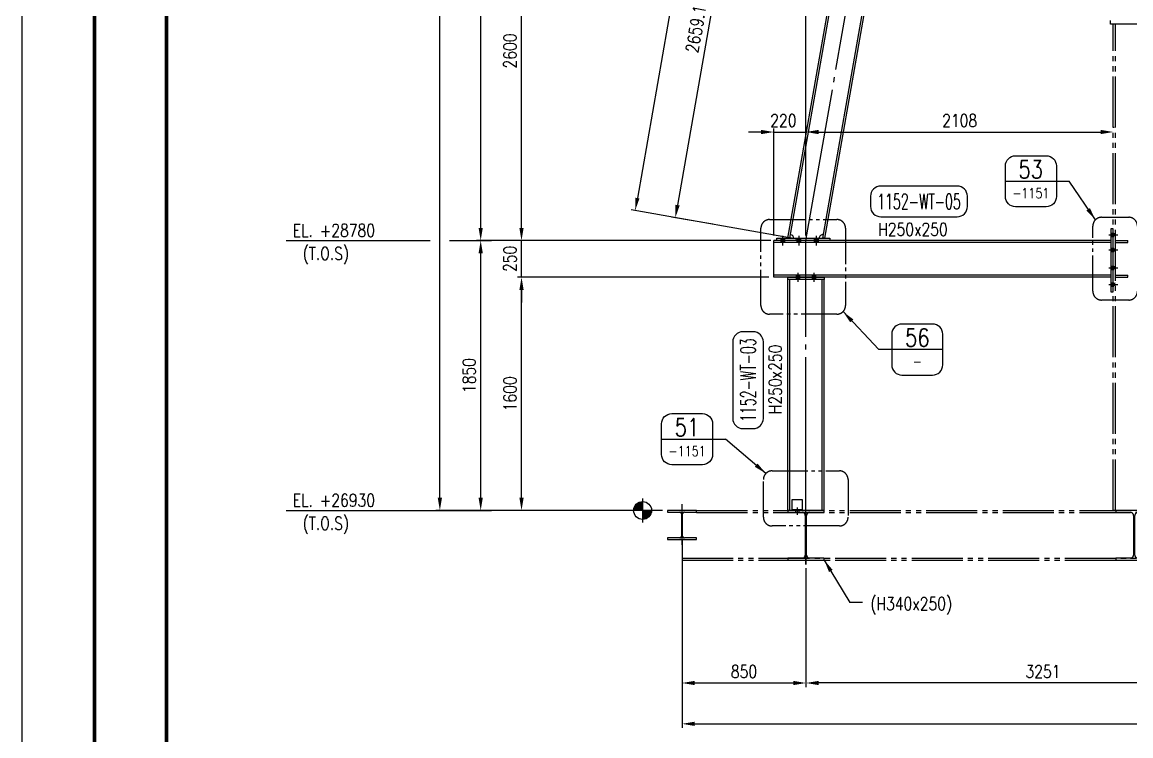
# Model space of a CAD drawing. Header units: millimetres. Extents: x 0 to 134087, y -49114 to 20834.
# Drawn here: x 62431 to 70035, y 8116 to 13008 of the extents above; entities that cross this region are included whole.
import ezdxf
from ezdxf.enums import TextEntityAlignment as Align

# ---------------------------------------------------------------- set-up
doc = ezdxf.new("R2010")
doc.units = ezdxf.units.MM
doc.header["$LTSCALE"] = 35
for name, pattern in [('JNK-CENTER', [34, 30, -1.5, 1, -1.5]), ('JNK-HIDDEN', [3, 2, -1]), ('JNK-PHANTOM', [15, 10, -1, 1, -1, 1, -1]), ('PH2', [15, 10, -1, 1, -1, 1, -1])]:
    doc.linetypes.add(name, pattern=pattern)
for name, color, linetype in [('CEN-R', 1, 'JNK-CENTER'), ('CON-G', 3, 'Continuous'), ('CON-W', 7, 'Continuous'), ('CON-Y', 2, 'Continuous'), ('det', 2, 'PH2'), ('Dim-W', 7, 'Continuous'), ('HID-Y', 2, 'JNK-HIDDEN'), ('PHA-M', 6, 'JNK-PHANTOM'), ('STL-OBJT', 7, 'Continuous')]:
    doc.layers.add(name, color=color, linetype=linetype)
doc.styles.add('SIMPLEX', font='simplex.shx', dxfattribs={"width": 0.8})
doc.dimstyles.new('DIM35', dxfattribs={"dimscale": 35, "dimtxt": 2.5, "dimasz": 2.5, "dimexe": 0.8, "dimexo": 1, "dimgap": 1, "dimtad": 1, "dimdec": 1, "dimdsep": 46, "dimtxsty": 'SIMPLEX', "dimcen": 0, "dimclrd": 7, "dimclre": 7, "dimclrt": 2, "dimadec": 1, "dimazin": 2, "dimtfac": 1, "dimtdec": 1, "dimtix": 1, "dimtmove": 2, "dimatfit": 2, "dimfxl": 1, "dimtfill": 1, "dimarcsym": 1})

# ---------------------------------------------------------------- blocks, each defined once
blk = doc.blocks.new('TITLE')
at = {"color": 7}
blk.add_line((0, 0), (0, 594.85), dxfattribs=at)
at = {"color": 7, "const_width": 0.707}
for points in [[(28.29, 17.68), (28.29, 577.52)], [(14.15, 577.17), (14.15, 17.68)]]:
    blk.add_lwpolyline(points, dxfattribs=at)
blk = doc.blocks.new('*D681')
at = {"layer": 'DEFPOINTS', "color": 0, "transparency": 16777216}
for p in [(65575.8, 11510.5), (67601.6, 11510.5), (66856.6, 9660.5)]:
    blk.add_point(p, dxfattribs=at)
at = {"layer": 'Dim-W', "color": 7, "linetype": 'ByBlock', "lineweight": -2, "transparency": 16777216}
for p, q in [((67566.6, 11510.5), (65547.8, 11510.5)), ((65575.8, 9748), (65575.8, 11423)), ((66821.6, 9660.5), (65547.8, 9660.5))]:
    blk.add_line(p, q, dxfattribs=at)
at = {"layer": 'Dim-W', "color": 7, "transparency": 16777216}
for points in [[(65561.2, 11423), (65590.4, 11423), (65575.8, 11510.5)], [(65561.2, 9748), (65590.4, 9748), (65575.8, 9660.5)]]:
    blk.add_solid(points, dxfattribs=at)
at = {"layer": 'Dim-W', "color": 2, "transparency": 16777216, "insert": (65497, 10585.5), "char_height": 87.5, "attachment_point": 5, "rotation": 90, "style": 'SIMPLEX', "bg_fill": 3, "box_fill_scale": 1.1, "bg_fill_color": 256, "bg_fill_true_color": 13158600, "bg_fill_transparency": 0}
blk.add_mtext('1850', dxfattribs=at)
blk = doc.blocks.new('*D682')
at = {"layer": 'DEFPOINTS', "color": 0, "transparency": 16777216}
for p in [(65855.8, 14110.5), (68425.8, 14110.5), (67601.6, 11510.5)]:
    blk.add_point(p, dxfattribs=at)
at = {"layer": 'Dim-W', "color": 7, "linetype": 'ByBlock', "lineweight": -2, "transparency": 16777216}
for p, q in [((68390.8, 14110.5), (65827.8, 14110.5)), ((65855.8, 11598), (65855.8, 14023)), ((67566.6, 11510.5), (65827.8, 11510.5))]:
    blk.add_line(p, q, dxfattribs=at)
at = {"layer": 'Dim-W', "color": 7, "transparency": 16777216}
for points in [[(65841.2, 14023), (65870.4, 14023), (65855.8, 14110.5)], [(65841.2, 11598), (65870.4, 11598), (65855.8, 11510.5)]]:
    blk.add_solid(points, dxfattribs=at)
at = {"layer": 'Dim-W', "color": 2, "transparency": 16777216, "insert": (65777, 12810.5), "char_height": 87.5, "attachment_point": 5, "rotation": 90, "style": 'SIMPLEX', "bg_fill": 3, "box_fill_scale": 1.1, "bg_fill_color": 256, "bg_fill_true_color": 13158600, "bg_fill_transparency": 0}
blk.add_mtext('2600', dxfattribs=at)
blk = doc.blocks.new('*D683')
at = {"layer": 'DEFPOINTS', "color": 0, "transparency": 16777216}
for p in [(66956.6, 9432.7), (75158.6, 9408.5), (75158.6, 8197.8)]:
    blk.add_point(p, dxfattribs=at)
at = {"layer": 'Dim-W', "color": 7, "linetype": 'ByBlock', "lineweight": -2, "transparency": 16777216}
for p, q in [((66956.6, 9397.7), (66956.6, 8169.8)), ((75158.6, 9373.5), (75158.6, 8169.8)), ((67044.1, 8197.8), (75071.1, 8197.8))]:
    blk.add_line(p, q, dxfattribs=at)
at = {"layer": 'Dim-W', "color": 7, "transparency": 16777216}
for points in [[(67044.1, 8212.3), (67044.1, 8183.2), (66956.6, 8197.8)], [(75071.1, 8212.3), (75071.1, 8183.2), (75158.6, 8197.8)]]:
    blk.add_solid(points, dxfattribs=at)
at = {"layer": 'Dim-W', "color": 2, "transparency": 16777216, "insert": (71057.6, 8276.5), "char_height": 87.5, "attachment_point": 5, "style": 'SIMPLEX', "bg_fill": 3, "box_fill_scale": 1.1, "bg_fill_color": 256, "bg_fill_true_color": 13158600, "bg_fill_transparency": 0}
blk.add_mtext('8202', dxfattribs=at)
blk = doc.blocks.new('*D684')
at = {"layer": 'DEFPOINTS', "color": 0, "transparency": 16777216}
for p in [(67806.6, 9300.7), (71057.6, 9203.6), (67806.6, 8477.8)]:
    blk.add_point(p, dxfattribs=at)
at = {"layer": 'Dim-W', "color": 7, "linetype": 'ByBlock', "lineweight": -2, "transparency": 16777216}
for p, q in [((67806.6, 9265.7), (67806.6, 8449.8)), ((71057.6, 9168.6), (71057.6, 8449.8)), ((70970.1, 8477.8), (67894.1, 8477.8))]:
    blk.add_line(p, q, dxfattribs=at)
at = {"layer": 'Dim-W', "color": 7, "transparency": 16777216}
for points in [[(67894.1, 8492.3), (67894.1, 8463.2), (67806.6, 8477.8)], [(70970.1, 8492.3), (70970.1, 8463.2), (71057.6, 8477.8)]]:
    blk.add_solid(points, dxfattribs=at)
at = {"layer": 'Dim-W', "color": 2, "transparency": 16777216, "insert": (69432.1, 8556.5), "char_height": 87.5, "attachment_point": 5, "style": 'SIMPLEX', "bg_fill": 3, "box_fill_scale": 1.1, "bg_fill_color": 256, "bg_fill_true_color": 13158600, "bg_fill_transparency": 0}
blk.add_mtext('3251', dxfattribs=at)
blk = doc.blocks.new('A$C0ED36BC4')
at = {"layer": 'CEN-R'}
for p, q in [((-4101, -235), (-4101, 43.6)), ((-3251, -369.6), (-3251, 39.1)), ((-3251, -100), (-3251, -369.6))]:
    blk.add_line(p, q, dxfattribs=at)
at = {"layer": 'PHA-M'}
blk.add_line((-3376, 0), (-3126, 0), dxfattribs=at)
for points in [[(-4105, -24), (-4105, -176, -0.414214), (-4117, -188), (-4201, -188), (-4201, -200), (-4101, -200), (-4001, -200), (-4001, -188), (-4085, -188, -0.414214), (-4097, -176), (-4097, -24, -0.414214), (-4085, -12), (-4001, -12), (-4001, 0), (-4101, 0), (-4201, 0), (-4201, -12), (-4117, -12, -0.414214)], [(-3126, -340), (-3126, -326), (-3226.5, -326, -0.414214), (-3246.5, -306), (-3246.5, -34, -0.414214), (-3226.5, -14), (-3126, -14), (-3126, 0), (-3376, 0), (-3376, -14), (-3275.5, -14, -0.414214), (-3255.5, -34), (-3255.5, -306, -0.414214), (-3275.5, -326), (-3376, -326), (-3376, -340)], [(-875, -340), (-875, -326), (-975.5, -326, -0.414214), (-995.5, -306), (-995.5, -34, -0.414214), (-975.5, -14), (-875, -14), (-875, 0), (-1125, 0), (-1125, -14), (-1024.5, -14, -0.414214), (-1004.5, -34), (-1004.5, -306, -0.414214), (-1024.5, -326), (-1125, -326), (-1125, -340)]]:
    blk.add_lwpolyline(points, format="xyb", close=True, dxfattribs=at)
blk = doc.blocks.new('det-tag')
at = {"layer": 'CON-Y'}
blk.add_line((5, 0), (-5, 0), dxfattribs=at)
blk.add_lwpolyline([(-3, -5), (3, -5, 0.414214), (5, -3), (5, 3, 0.414214), (3, 5), (-3, 5, 0.414214), (-5, 3), (-5, -3, 0.414214)], format="xyb", close=True, dxfattribs=at)
at = {"layer": 'CON-G', "style": 'SIMPLEX', "width": 0.8}
blk.add_attdef('TAG', text='', height=3.5, dxfattribs=at).set_placement((0.02, 0.58), align=Align.CENTER)
at = {"layer": 'CON-Y', "style": 'SIMPLEX', "width": 0.8}
blk.add_attdef('-8888', text='', height=2, dxfattribs=at).set_placement((0, -3.34), align=Align.CENTER)
blk = doc.blocks.new('*D774')
at = {"color": 7, "linetype": 'ByBlock', "lineweight": -2, "transparency": 16777216}
for p, q in [((67806.6, 18108.8), (67806.6, 19755.5)), ((67894.1, 19727.5), (68821.6, 19727.5)), ((68909.1, 19762.5), (68909.1, 19755.5)), ((67806.6, 16962.9), (67806.6, 17876.8)), ((67806.6, 11545.5), (67806.6, 16590.1))]:
    blk.add_line(p, q, dxfattribs=at)
at = {"color": 7, "transparency": 16777216}
for points in [[(67894.1, 19742.1), (67894.1, 19712.9), (67806.6, 19727.5)], [(68821.6, 19742.1), (68821.6, 19712.9), (68909.1, 19727.5)]]:
    blk.add_solid(points, dxfattribs=at)
at = {"layer": 'DEFPOINTS', "color": 0, "transparency": 16777216}
for p in [(68909.1, 19727.5), (68909.1, 19727.5), (67806.6, 11510.5)]:
    blk.add_point(p, dxfattribs=at)
at = {"color": 2, "transparency": 16777216, "insert": (68357.8, 19806.3), "char_height": 87.5, "attachment_point": 5, "style": 'SIMPLEX', "bg_fill": 3, "box_fill_scale": 1.1, "bg_fill_color": 256, "bg_fill_true_color": 13158600, "bg_fill_transparency": 0}
blk.add_mtext('1102.5', dxfattribs=at)
blk = doc.blocks.new('*D775')
at = {"color": 7, "linetype": 'ByBlock', "lineweight": -2, "transparency": 16777216}
for p, q in [((67626, 17924.5), (65547.8, 17924.5)), ((68744.9, 17924.5), (68120.6, 17924.5)), ((65575.8, 11598), (65575.8, 17837)), ((67531.6, 11510.5), (65547.8, 11510.5))]:
    blk.add_line(p, q, dxfattribs=at)
at = {"color": 7, "transparency": 16777216}
for points in [[(65561.2, 17837), (65590.4, 17837), (65575.8, 17924.5)], [(65561.2, 11598), (65590.4, 11598), (65575.8, 11510.5)]]:
    blk.add_solid(points, dxfattribs=at)
at = {"layer": 'DEFPOINTS', "color": 0, "transparency": 16777216}
for p in [(65575.8, 17924.5), (68779.9, 17924.5), (67566.6, 11510.5)]:
    blk.add_point(p, dxfattribs=at)
at = {"color": 2, "transparency": 16777216, "insert": (65497, 14717.5), "char_height": 87.5, "attachment_point": 5, "rotation": 90, "style": 'SIMPLEX', "bg_fill": 3, "box_fill_scale": 1.1, "bg_fill_color": 256, "bg_fill_true_color": 13158600, "bg_fill_transparency": 0}
blk.add_mtext('6414', dxfattribs=at)
blk = doc.blocks.new('*D776')
at = {"color": 7, "linetype": 'ByBlock', "lineweight": -2, "transparency": 16777216}
for p, q in [((67626, 17924.5), (65267.8, 17924.5)), ((68709.9, 17924.5), (68120.6, 17924.5)), ((65295.8, 9748), (65295.8, 17837)), ((66771.6, 9660.5), (65267.8, 9660.5))]:
    blk.add_line(p, q, dxfattribs=at)
at = {"color": 7, "transparency": 16777216}
for points in [[(65281.2, 17837), (65310.4, 17837), (65295.8, 17924.5)], [(65281.2, 9748), (65310.4, 9748), (65295.8, 9660.5)]]:
    blk.add_solid(points, dxfattribs=at)
at = {"layer": 'DEFPOINTS', "color": 0, "transparency": 16777216}
for p in [(65295.8, 17924.5), (68744.9, 17924.5), (66806.6, 9660.5)]:
    blk.add_point(p, dxfattribs=at)
at = {"color": 2, "transparency": 16777216, "insert": (65217, 13792.5), "char_height": 87.5, "attachment_point": 5, "rotation": 90, "style": 'SIMPLEX', "bg_fill": 3, "box_fill_scale": 1.1, "bg_fill_color": 256, "bg_fill_true_color": 13158600, "bg_fill_transparency": 0}
blk.add_mtext('8264', dxfattribs=at)
blk = doc.blocks.new('*D692')
at = {"color": 7, "linetype": 'ByBlock', "lineweight": -2, "transparency": 16777216}
for p, q in [((67806.6, 11580.5), (67806.6, 12283)), ((67894.1, 12255), (69827.1, 12255)), ((69914.6, 12290), (69914.6, 12283))]:
    blk.add_line(p, q, dxfattribs=at)
at = {"color": 7, "transparency": 16777216}
for points in [[(67894.1, 12269.6), (67894.1, 12240.4), (67806.6, 12255)], [(69827.1, 12269.6), (69827.1, 12240.4), (69914.6, 12255)]]:
    blk.add_solid(points, dxfattribs=at)
at = {"layer": 'DEFPOINTS', "color": 0, "transparency": 16777216}
for p in [(69914.6, 12255), (69914.6, 12255), (67806.6, 11545.5)]:
    blk.add_point(p, dxfattribs=at)
at = {"color": 2, "transparency": 16777216, "insert": (68860.6, 12333.8), "char_height": 87.5, "attachment_point": 5, "style": 'SIMPLEX', "bg_fill": 3, "box_fill_scale": 1.1, "bg_fill_color": 256, "bg_fill_true_color": 13158600, "bg_fill_transparency": 0}
blk.add_mtext('2108', dxfattribs=at)
blk = doc.blocks.new('*D693')
at = {"color": 7, "linetype": 'ByBlock', "lineweight": -2, "transparency": 16777216}
for p, q in [((67499.1, 12255), (67411.6, 12255)), ((67586.6, 11545.5), (67586.6, 12283)), ((67806.6, 12290), (67806.6, 12283)), ((67894.1, 12255), (67981.6, 12255))]:
    blk.add_line(p, q, dxfattribs=at)
at = {"color": 7, "transparency": 16777216}
blk.add_solid([(67894.1, 12269.6), (67894.1, 12240.4), (67806.6, 12255)], dxfattribs=at)
at = {"layer": 'DEFPOINTS', "color": 0, "transparency": 16777216}
for p in [(67806.6, 12255), (67806.6, 12255), (67586.6, 11510.5)]:
    blk.add_point(p, dxfattribs=at)
at = {"color": 2, "transparency": 16777216, "insert": (67651.5, 12333.8), "char_height": 87.5, "attachment_point": 5, "style": 'SIMPLEX', "bg_fill": 3, "box_fill_scale": 1.1, "bg_fill_color": 256, "bg_fill_true_color": 13158600, "bg_fill_transparency": 0}
blk.add_mtext('220', dxfattribs=at)
at = {"color": 7, "linetype": 'ByBlock', "lineweight": -2, "transparency": 16777216}
blk.add_line((67586.6, 12255), (67806.6, 12255), dxfattribs=at)
at = {"color": 7, "transparency": 16777216}
blk.add_solid([(67499.1, 12269.6), (67499.1, 12240.4), (67586.6, 12255)], dxfattribs=at)
blk = doc.blocks.new('DUCT-TAG')
at = {"layer": 'CON-G'}
blk.add_lwpolyline([(-9.49, -1), (-9.49, 1, -0.414214), (-7.49, 3), (7.49, 3, -0.414214), (9.49, 1), (9.49, -1, -0.414214), (7.49, -3), (-7.49, -3, -0.414214)], format="xyb", close=True, dxfattribs=at)
at = {"layer": 'CON-G', "style": 'SIMPLEX', "width": 1.246304}
blk.add_attdef('NAME', text='', height=3, dxfattribs=at).set_placement((-8.19, -1.5), (8.19, -1.5), align=Align.FIT)
at = {"layer": 'CON-Y', "style": 'SIMPLEX'}
blk.add_attdef('ELEVATION', text='', height=2, dxfattribs=at).set_placement((0, -6.02), align=Align.CENTER)
blk = doc.blocks.new('*D699')
at = {"color": 7, "linetype": 'ByBlock', "lineweight": -2, "transparency": 16777216}
for p, q in [((66956.6, 9212.5), (66956.6, 8449.8)), ((67806.6, 9230.7), (67806.6, 8449.8)), ((67044.1, 8477.8), (67719.1, 8477.8))]:
    blk.add_line(p, q, dxfattribs=at)
at = {"color": 7, "transparency": 16777216}
for points in [[(67044.1, 8492.3), (67044.1, 8463.2), (66956.6, 8477.8)], [(67719.1, 8492.3), (67719.1, 8463.2), (67806.6, 8477.8)]]:
    blk.add_solid(points, dxfattribs=at)
at = {"layer": 'DEFPOINTS', "color": 0, "transparency": 16777216}
for p in [(66956.6, 9247.5), (67806.6, 9265.7), (67806.6, 8477.8)]:
    blk.add_point(p, dxfattribs=at)
at = {"color": 2, "transparency": 16777216, "insert": (67381.6, 8556.5), "char_height": 87.5, "attachment_point": 5, "style": 'SIMPLEX', "bg_fill": 3, "box_fill_scale": 1.1, "bg_fill_color": 256, "bg_fill_true_color": 13158600, "bg_fill_transparency": 0}
blk.add_mtext('850', dxfattribs=at)
blk = doc.blocks.new('*D708')
at = {"color": 7, "linetype": 'ByBlock', "lineweight": -2, "transparency": 16777216}
for p, q in [((65855.8, 11598), (65855.8, 11685.5)), ((67531.6, 11510.5), (65827.8, 11510.5)), ((65855.8, 11260.5), (65855.8, 11510.5)), ((67551.6, 11260.5), (65827.8, 11260.5)), ((65855.8, 11173), (65855.8, 11085.5))]:
    blk.add_line(p, q, dxfattribs=at)
at = {"color": 7, "transparency": 16777216}
for points in [[(65841.2, 11598), (65870.4, 11598), (65855.8, 11510.5)], [(65841.2, 11173), (65870.4, 11173), (65855.8, 11260.5)]]:
    blk.add_solid(points, dxfattribs=at)
at = {"layer": 'DEFPOINTS', "color": 0, "transparency": 16777216}
for p in [(67566.6, 11510.5), (67586.6, 11260.5)]:
    blk.add_point(p, dxfattribs=at)
at = {"color": 2, "transparency": 16777216, "insert": (65777, 11385.5), "char_height": 87.5, "attachment_point": 5, "rotation": 90, "style": 'SIMPLEX', "bg_fill": 3, "box_fill_scale": 1.1, "bg_fill_color": 256, "bg_fill_true_color": 13158600, "bg_fill_transparency": 0}
blk.add_mtext('250', dxfattribs=at)
at = {"layer": 'DEFPOINTS', "color": 0, "transparency": 16777216}
blk.add_point((65855.8, 11510.5), dxfattribs=at)
blk = doc.blocks.new('*D709')
at = {"color": 7, "linetype": 'ByBlock', "lineweight": -2, "transparency": 16777216}
for p, q in [((67462.5, 11260.5), (65827.8, 11260.5)), ((65855.8, 9748), (65855.8, 11173)), ((66736.6, 9660.5), (65827.8, 9660.5))]:
    blk.add_line(p, q, dxfattribs=at)
at = {"color": 7, "transparency": 16777216}
for points in [[(65841.2, 11173), (65870.4, 11173), (65855.8, 11260.5)], [(65841.2, 9748), (65870.4, 9748), (65855.8, 9660.5)]]:
    blk.add_solid(points, dxfattribs=at)
at = {"layer": 'DEFPOINTS', "color": 0, "transparency": 16777216}
for p in [(65855.8, 11260.5), (67497.5, 11260.5), (66771.6, 9660.5)]:
    blk.add_point(p, dxfattribs=at)
at = {"color": 2, "transparency": 16777216, "insert": (65777, 10460.5), "char_height": 87.5, "attachment_point": 5, "rotation": 90, "style": 'SIMPLEX', "bg_fill": 3, "box_fill_scale": 1.1, "bg_fill_color": 256, "bg_fill_true_color": 13158600, "bg_fill_transparency": 0}
blk.add_mtext('1600', dxfattribs=at)
blk = doc.blocks.new('*D710')
at = {"color": 7, "linetype": 'ByBlock', "lineweight": -2, "transparency": 16777216}
for p, q in [((68865.9, 17755.6), (67701.3, 17959.7)), ((67713.8, 17868.7), (66650.2, 11802.1)), ((67772.1, 11516.6), (66607.5, 11720.7))]:
    blk.add_line(p, q, dxfattribs=at)
at = {"color": 7, "transparency": 16777216}
for points in [[(67699.4, 17871.2), (67728.1, 17866.2), (67728.9, 17954.9)], [(66635.8, 11804.6), (66664.6, 11799.6), (66635.1, 11715.9)]]:
    blk.add_solid(points, dxfattribs=at)
at = {"layer": 'DEFPOINTS', "color": 0, "transparency": 16777216}
for p in [(68900.4, 17749.5), (66635.1, 11715.9), (67806.6, 11510.5)]:
    blk.add_point(p, dxfattribs=at)
at = {"color": 2, "transparency": 16777216, "insert": (67106.7, 14909.6), "char_height": 87.5, "attachment_point": 5, "rotation": 80.05635, "style": 'SIMPLEX', "bg_fill": 3, "box_fill_scale": 1.1, "bg_fill_color": 256, "bg_fill_true_color": 13158600, "bg_fill_transparency": 0}
blk.add_mtext('6334.2', dxfattribs=at)
blk = doc.blocks.new('*D711')
at = {"color": 7, "linetype": 'ByBlock', "lineweight": -2, "transparency": 16777216}
for p, q in [((68121.9, 14154.9), (67342.5, 14291.5)), ((67355, 14200.5), (66926, 11753.7)), ((67167.8, 11622.5), (66883.3, 11672.4))]:
    blk.add_line(p, q, dxfattribs=at)
at = {"color": 7, "transparency": 16777216}
for points in [[(67340.6, 14203), (67369.3, 14198), (67370.1, 14286.7)], [(66911.6, 11756.2), (66940.4, 11751.2), (66910.9, 11667.5)]]:
    blk.add_solid(points, dxfattribs=at)
at = {"layer": 'DEFPOINTS', "color": 0, "transparency": 16777216}
for p in [(68156.4, 14148.9), (66910.9, 11667.5), (67202.3, 11616.5)]:
    blk.add_point(p, dxfattribs=at)
at = {"color": 2, "transparency": 16777216, "insert": (67051.7, 12962), "char_height": 87.5, "attachment_point": 5, "rotation": 80.05635, "style": 'SIMPLEX', "bg_fill": 3, "box_fill_scale": 1.1, "bg_fill_color": 256, "bg_fill_true_color": 13158600, "bg_fill_transparency": 0}
blk.add_mtext('2659.1', dxfattribs=at)
blk = doc.blocks.new('FS-MARK')
h = blk.add_hatch(color=256)
edge = h.paths.add_edge_path()
edge.add_arc((0, 0), 1.75, 90, 180)
edge.add_line((-1.75, 0), (0, 0))
edge.add_line((0, 0), (0, 1.75))
h = blk.add_hatch(color=256)
edge = h.paths.add_edge_path()
edge.add_line((0, 0), (0, -1.75))
edge.add_arc((0, 0), 1.75, 270, 360)
edge.add_line((1.75, 0), (0, 0))
for p, q in [((0, 2.33), (0, -2.33)), ((2.33, 0), (-2.33, 0))]:
    blk.add_line(p, q)
blk.add_circle((0, 0), 1.75)
at = {"layer": 'CON-Y', "style": 'SIMPLEX', "width": 0.8}
blk.add_attdef('F.S.', (3.19, 1), '', height=2.5, dxfattribs=at)
blk = doc.blocks.new('A$C326477C4')
at = {"layer": 'CEN-R'}
blk.add_line((35, -54), (35, -104), dxfattribs=at)
at = {"layer": 'CON-G', "ltscale": 0.5}
for p, q in [((70, -69), (0, -69)), ((70, -75), (0, -75))]:
    blk.add_line(p, q, dxfattribs=at)
blk.add_lwpolyline([(0, 0), (0, -75), (70, -75), (70, 0), (0, 0)], dxfattribs=at)
at = {"layer": 'CON-Y'}
for p, q in [((23.5, -69), (23.5, -89)), ((46.5, -69), (46.5, -89))]:
    blk.add_line(p, q, dxfattribs=at)
blk = doc.blocks.new('A$C26C762BA')
at = {"layer": 'CEN-R'}
for p, q in [((-53, 140), (162, 140)), ((-53, -224), (162, -224)), ((-53, -651), (162, -651)), ((-53, -1050), (162, -1050))]:
    blk.add_line(p, q, dxfattribs=at)
at = {"layer": 'CON-G'}
blk.add_line((0, 0), (-815, 0), dxfattribs=at)
blk.add_lwpolyline([(56, 280), (0, 280), (0, -1225), (56, -1225)], close=True, dxfattribs=at)
at = {"layer": 'Dim-W', "const_width": 80.5}
for points in [[(0, 140), (108, 140)], [(0, -224), (108, -224)], [(0, -651), (108, -651)], [(0, -1050), (108, -1050)]]:
    blk.add_lwpolyline(points, dxfattribs=at)
at = {"layer": 'HID-Y'}
for p, q in [((0, 180), (108, 180)), ((0, 100), (108, 100)), ((0, -184), (108, -184)), ((0, -264), (108, -264)), ((0, -611), (108, -611)), ((0, -691), (108, -691)), ((0, -1010), (108, -1010)), ((0, -1090), (108, -1090))]:
    blk.add_line(p, q, dxfattribs=at)
blk = doc.blocks.new('A$C06B76479')
at = {"layer": 'CEN-R'}
for p, q in [((-560, 111), (-560, -118)), ((-175, 111), (-175, -118)), ((245, 111), (245, -118))]:
    blk.add_line(p, q, dxfattribs=at)
at = {"layer": 'CON-G'}
for p, q in [((1406, 0), (-770, 0)), ((-385, 56), (-433, 64)), ((454, 56), (406, 64))]:
    blk.add_line(p, q, dxfattribs=at)
blk.add_lwpolyline([(-700, 56), (576, 56), (576, 0), (-700, 0)], close=True, dxfattribs=at)
for centre, start, end in [((-385, 56), 0, 80.0564), ((404, 56), 80.0564, 180)]:
    blk.add_arc(centre, 87.5, start, end, dxfattribs=at)
at = {"layer": 'CON-W', "const_width": 94.5}
for points in [[(-560, 56), (-560, -52)], [(-175, 56), (-175, -52)], [(245, 56), (245, -52)]]:
    blk.add_lwpolyline(points, dxfattribs=at)
at = {"layer": 'HID-Y', "ltscale": 2}
for p, q in [((-607, 56), (-607, -52)), ((-513, 56), (-513, -52)), ((-222, 56), (-222, -52)), ((-128, 56), (-128, -52)), ((198, 56), (198, -52)), ((292, 56), (292, -52))]:
    blk.add_line(p, q, dxfattribs=at)
blk = doc.blocks.new('A$C3FE727CB')
at = {"layer": 'PHA-M'}
for p, q in [((-1163, 3335), (-1163, 3360)), ((-878, 3335), (-1163, 3335)), ((-1143, 0), (-1143, 3335)), ((-1129, 0), (-1129, 3335)), ((-1143, 0), (-1143, 25)), ((-803, 0), (-1143, 0))]:
    blk.add_line(p, q, dxfattribs=at)

msp = doc.modelspace()

# ---------------------------------------------------------------- linework, layer by layer
at = {"layer": 'CON-G'}
for p, q in [((67681.5727, 9660.5162), (67681.5727, 11244.5162)), ((67695.5727, 9660.5162), (67695.5727, 11244.5162)), ((67917.5727, 9660.5162), (67917.5727, 11244.5162)), ((67931.5727, 9660.5162), (67931.5727, 11244.5162))]:
    msp.add_line(p, q, dxfattribs=at)
at = {"layer": 'det', "ltscale": 0.7}
msp.add_lwpolyline([(69773.8885, 11163.1117), (69773.8885, 11610.4, -0.414213562), (69833.8885, 11670.4), (70019.986, 11670.4, -0.414213562), (70079.986, 11610.4), (70079.986, 11163.1117, -0.414213562), (70019.986, 11103.1117), (69833.8885, 11103.1117, -0.414213562)], format="xyb", close=True, dxfattribs=at)
at = {"layer": 'Dim-W'}
msp.add_line((64242.7694, 11510.5162), (65228.93, 11510.5162), dxfattribs=at)
at = {"layer": 'PHA-M'}
for p, q in [((69928.5727, 11498.5162), (70014.5727, 11498.5162)), ((70014.5727, 11498.5162), (70014.5727, 11510.5162)), ((69928.5727, 11272.5162), (70014.5727, 11272.5162)), ((69928.5727, 11260.5162), (70014.5727, 11260.5162)), ((70014.5727, 11260.5162), (70014.5727, 11272.5162))]:
    msp.add_line(p, q, dxfattribs=at)
at = {"layer": 'STL-OBJT'}
msp.add_line((69524.1171, 11917.6089), (69611.6171, 11917.6089), dxfattribs=at)

# ---------------------------------------------------------------- block references
at = {"linetype": 'ByBlock', "xscale": 34.99999999649994, "yscale": 34.99999999649994, "zscale": 34.99999999649994}
msp.add_blockref('TITLE', (62431.2031, 13.8326), dxfattribs=at)
at = {"layer": 'STL-OBJT'}
ref = msp.add_blockref('det-tag', (69349.1171, 11917.6089), dxfattribs=dict(at, xscale=-35, yscale=35, zscale=35))
ref.add_attrib('TAG', '53', dxfattribs={"layer": 'CON-G', "height": 122.5, "style": 'SIMPLEX', "width": 0.8}).set_placement((69348.3004, 11937.9089), align=Align.CENTER)
ref.add_attrib('-8888', '-1151', dxfattribs={"layer": 'CON-Y', "height": 70, "style": 'SIMPLEX', "width": 0.8}).set_placement((69349.1171, 11800.7089), align=Align.CENTER)

# ---------------------------------------------------------------- texts
at = {"layer": 'CON-Y', "style": 'SIMPLEX', "width": 0.8}
for s, p in [('EL. +28780', (64287.168, 11536.6281)), ('(T.O.S)', (64354.8879, 11378.6327)), ('EL. +26930', (64287.168, 9686.6281)), ('(T.O.S)', (64354.8879, 9528.6327))]:
    msp.add_text(s, height=87.5, dxfattribs=at).set_placement(p)

# ---------------------------------------------------------------- leaders
at = {"layer": 'CON-W'}
msp.add_leader([(69791.4621, 11652.8264), (69611.6171, 11917.6089)], dimstyle='DIM35', override={"dimgap": 1, "dimtad": 0}, dxfattribs=at)

# ---------------------------------------------------------------- next in the draw order: dimensions: what is measured, and where the dimension line sits
at = {"layer": 'Dim-W'}
dim = msp.add_linear_dim(base=(65575.7999, 11510.5162), p1=(66856.5727, 9660.5162), p2=(67601.5727, 11510.5162), angle=90, dimstyle='DIM35', dxfattribs=at)
dim.commit()
dim.dimension.update_dxf_attribs({"geometry": '*D681', "text_midpoint": (65497.0499, 10585.5162)})
dim = msp.add_linear_dim(base=(75158.5727, 8197.7642), p1=(66956.5727, 9432.7439), p2=(75158.5727, 9408.4506), dimstyle='DIM35', dxfattribs=at)
dim.commit()
dim.dimension.update_dxf_attribs({"geometry": '*D683', "text_midpoint": (71057.5727, 8276.5142)})

# ---------------------------------------------------------------- next in the draw order: linework, layer by layer
at = {"layer": 'CON-G'}
for p, q in [((69898.5727, 11274.5162), (67586.5727, 11274.5162)), ((69898.5727, 11260.5162), (67586.5727, 11260.5162))]:
    msp.add_line(p, q, dxfattribs=at)
at = {"layer": 'det', "ltscale": 0.7}
msp.add_lwpolyline([(67514.5127, 9614.2689), (67514.5127, 9871.9605, -0.414213562), (67574.5127, 9931.9605), (68035.4856, 9931.9605, -0.414213562), (68095.4856, 9871.9605), (68095.4856, 9614.2689, -0.414213562), (68035.4856, 9554.2689), (67574.5127, 9554.2689, -0.414213562)], format="xyb", close=True, dxfattribs=at)
at = {"layer": 'Dim-W'}
for p, q in [((65362.6699, 11510.5162), (65649.9008, 11510.5162)), ((64242.7694, 9660.5162), (65649.9008, 9660.5162))]:
    msp.add_line(p, q, dxfattribs=at)
at = {"layer": 'PHA-M'}
msp.add_line((66956.5727, 9460.5162), (66956.5727, 9317.368), dxfattribs=at)
at = {"layer": 'STL-OBJT'}
msp.add_line((67166.5576, 10149.2375), (67254.0576, 10149.2375), dxfattribs=at)

# ---------------------------------------------------------------- next in the draw order: block references
ref = msp.add_blockref('det-tag', (66991.5576, 10149.2375), dxfattribs=dict(at, xscale=-35, yscale=35, zscale=35))
ref.add_attrib('TAG', '51', dxfattribs={"layer": 'CON-G', "height": 122.5, "style": 'SIMPLEX', "width": 0.8}).set_placement((66990.7409, 10169.5375), align=Align.CENTER)
ref.add_attrib('-8888', '-1151', dxfattribs={"layer": 'CON-Y', "height": 70, "style": 'SIMPLEX', "width": 0.8}).set_placement((66991.5576, 10032.3375), align=Align.CENTER)

# ---------------------------------------------------------------- next in the draw order: texts
at = {"layer": 'CON-Y', "style": 'SIMPLEX', "width": 0.8}
msp.add_text('H250x250', height=87.5, rotation=90, dxfattribs=at).set_placement((67639.9445, 10320.4711))

# ---------------------------------------------------------------- next in the draw order: dimensions: what is measured, and where the dimension line sits
at = {"layer": 'Dim-W'}
dim = msp.add_linear_dim(base=(65855.7999, 14110.5162), p1=(67601.5727, 11510.5162), p2=(68425.7536, 14110.5162), angle=90, dimstyle='DIM35', dxfattribs=at)
dim.commit()
dim.dimension.update_dxf_attribs({"geometry": '*D682', "text_midpoint": (65777.0499, 12810.5162)})
dim = msp.add_linear_dim(base=(67806.5727, 8477.7642), p1=(71057.5727, 9203.6257), p2=(67806.5727, 9300.7382), dimstyle='DIM35', dxfattribs=at)
dim.commit()
dim.dimension.update_dxf_attribs({"geometry": '*D684', "text_midpoint": (69432.0727, 8556.5142)})

# ---------------------------------------------------------------- next in the draw order: leaders
at = {"layer": 'CON-W'}
msp.add_leader([(67532.0863, 9914.387), (67254.0576, 10149.2375)], dimstyle='DIM35', override={"dimgap": 1, "dimtad": 0}, dxfattribs=at)

# ---------------------------------------------------------------- next in the draw order: linework, layer by layer
at = {"layer": 'CEN-R'}
for p, q in [((67806.5727, 11510.5162), (68900.3509, 17749.5162)), ((67806.5727, 9660.5162), (67806.5727, 11510.5162))]:
    msp.add_line(p, q, dxfattribs=at)
at = {"layer": 'CON-G'}
for p, q in [((67682.4713, 11526.5162), (68795.3586, 17874.5162)), ((67696.6848, 11526.5162), (68807.1177, 17860.5162)), ((67922.0706, 11526.5162), (68993.584, 17638.5162)), ((67936.2841, 11526.5162), (69005.3431, 17624.5162)), ((69898.5727, 11510.5162), (67586.5727, 11510.5162)), ((67586.5727, 11260.5162), (67586.5727, 11510.5162)), ((69898.5727, 11496.5162), (67586.5727, 11496.5162))]:
    msp.add_line(p, q, dxfattribs=at)
at = {"layer": 'det', "ltscale": 0.7}
msp.add_lwpolyline([(67497.463, 11066.0581), (67497.463, 11594.9055, -0.414213562), (67557.463, 11654.9055), (68018.4359, 11654.9055, -0.414213562), (68078.4359, 11594.9055), (68078.4359, 11066.0581, -0.414213562), (68018.4359, 11006.0581), (67557.463, 11006.0581, -0.414213562)], format="xyb", close=True, dxfattribs=at)
at = {"layer": 'PHA-M'}
for p, q in [((66956.5727, 9334.5162), (75158.5727, 9334.5162)), ((66956.5727, 9320.5162), (75158.5727, 9320.5162))]:
    msp.add_line(p, q, dxfattribs=at)
at = {"layer": 'STL-OBJT'}
msp.add_line((68195.3418, 9030.3008), (68107.8418, 9030.3008), dxfattribs=at)

# ---------------------------------------------------------------- next in the draw order: block references
msp.add_blockref('A$C0ED36BC4', (71057.5727, 9660.5162))

# ---------------------------------------------------------------- next in the draw order: texts
at = {"layer": 'CON-W', "color": 2, "style": 'SIMPLEX', "width": 0.8}
msp.add_text('(H340x250)', height=87.5, dxfattribs=at).set_placement((68528.3604, 8977.5951, 0), align=Align.CENTER)

# ---------------------------------------------------------------- next in the draw order: leaders
at = {"layer": 'CON-W'}
msp.add_leader([(67931.5727, 9320.5162), (68107.8418, 9030.3008)], dimstyle='DIM35', override={"dimgap": 1, "dimtad": 0}, dxfattribs=at)

# ---------------------------------------------------------------- next in the draw order: dimensions: what is measured, and where the dimension line sits
for base, p1, p2, picture, middle in [((68909.1165, 19727.5242), (67806.5727, 11510.5162), (68909.1165, 19727.5242), '*D774', (68357.8446, 19806.2742)), ((67806.5727, 8477.7642), (66956.5727, 9247.512), (67806.5727, 9265.7382), '*D699', (67381.5727, 8556.5142))]:
    dim = msp.add_linear_dim(base=base, p1=p1, p2=p2, dimstyle='DIM35')
    dim.commit()
    dim.dimension.update_dxf_attribs({"geometry": picture, "text_midpoint": middle})

# ---------------------------------------------------------------- next in the draw order: dimensions: what is measured, and where the dimension line sits
dim = msp.add_linear_dim(base=(65575.7999, 17924.5162), p1=(67566.5727, 11510.5162), p2=(68779.9357, 17924.5162), angle=90, dimstyle='DIM35')
dim.commit()
dim.dimension.update_dxf_attribs({"geometry": '*D775', "text_midpoint": (65497.0499, 14717.5162)})

# ---------------------------------------------------------------- next in the draw order: dimensions: what is measured, and where the dimension line sits
dim = msp.add_linear_dim(base=(65295.7999, 17924.5162), p1=(66806.5727, 9660.5162), p2=(68744.9357, 17924.5162), angle=90, dimstyle='DIM35')
dim.commit()
dim.dimension.update_dxf_attribs({"geometry": '*D776', "text_midpoint": (65217.0499, 13792.5162)})

# ---------------------------------------------------------------- next in the draw order: linework, layer by layer
at = {"layer": 'CEN-R'}
for p, q in [((67751.5727, 11290.1587), (67751.5727, 11226.802)), ((67861.5727, 11290.1587), (67861.5727, 11226.802))]:
    msp.add_line(p, q, dxfattribs=at)
at = {"layer": 'CON-G'}
msp.add_line((67681.5727, 9660.5162), (67931.5727, 9660.5162), dxfattribs=at)
msp.add_lwpolyline([(67681.5727, 11260.5162), (67931.5727, 11260.5162), (67931.5727, 11244.5162), (67681.5727, 11244.5162)], close=True, dxfattribs=at)
at = {"layer": 'CON-W', "const_width": 23}
for points in [[(67751.5727, 11275.5162), (67751.5727, 11244.5162)], [(67861.5727, 11275.5162), (67861.5727, 11244.5162)]]:
    msp.add_lwpolyline(points, dxfattribs=at)
at = {"layer": 'HID-Y', "ltscale": 2}
for p, q in [((67740.0727, 11275.5162), (67740.0727, 11244.5162)), ((67763.0727, 11275.5162), (67763.0727, 11244.5162)), ((67850.0727, 11275.5162), (67850.0727, 11244.5162)), ((67873.0727, 11275.5162), (67873.0727, 11244.5162))]:
    msp.add_line(p, q, dxfattribs=at)
at = {"layer": 'STL-OBJT'}
msp.add_line((68394.6538, 10763.8031), (68307.1538, 10763.8031), dxfattribs=at)

# ---------------------------------------------------------------- next in the draw order: block references
at = {"xscale": -1}
msp.add_blockref('A$C326477C4', (67781.5727, 9735.5162), dxfattribs=at)
at = {"layer": 'CON-W'}
ref = msp.add_blockref('DUCT-TAG', (67409.2806, 10553.8476), dxfattribs=dict(at, xscale=-35, yscale=35, zscale=35, rotation=90))
ref.add_attrib('NAME', '1152-WT-03', dxfattribs={"layer": 'CON-G', "height": 105, "rotation": 90, "style": 'SIMPLEX', "width": 0.5733}).set_placement((67461.7806, 10267.1976), (67461.7806, 10840.4976), align=Align.FIT)
at = {"layer": 'STL-OBJT', "xscale": 35, "yscale": 35, "zscale": 35}
msp.add_blockref('det-tag', (68569.6538, 10763.8031), dxfattribs=at).add_auto_attribs({'TAG': '56', '-8888': '-'})

# ---------------------------------------------------------------- next in the draw order: dimensions: what is measured, and where the dimension line sits
dim = msp.add_linear_dim(base=(69914.5727, 12255.0222), p1=(67806.5727, 11545.5162), p2=(69914.5727, 12255.0222), dimstyle='DIM35')
dim.commit()
dim.dimension.update_dxf_attribs({"geometry": '*D692', "text_midpoint": (68860.5727, 12333.7722)})

# ---------------------------------------------------------------- next in the draw order: leaders
at = {"layer": 'CON-W'}
msp.add_leader([(68060.8623, 11023.6317), (68307.1538, 10763.8031)], dimstyle='DIM35', override={"dimgap": 1, "dimtad": 0}, dxfattribs=at)

# ---------------------------------------------------------------- next in the draw order: linework, layer by layer
at = {"layer": 'PHA-M'}
msp.add_line((69928.5727, 11510.5162), (70014.5727, 11510.5162), dxfattribs=at)

# ---------------------------------------------------------------- next in the draw order: block references
msp.add_blockref('A$C3FE727CB', (71057.5727, 9660.5162))
at = {"xscale": 0.2857142857142857, "yscale": 0.2857142857142857, "zscale": 0.2857142857142857}
msp.add_blockref('A$C26C762BA', (69898.5727, 11510.5162), dxfattribs=at)
at = {"layer": 'CON-W'}
ref = msp.add_blockref('DUCT-TAG', (68581.6633, 11779.1723), dxfattribs=dict(at, xscale=-35, yscale=35, zscale=35))
ref.add_attrib('NAME', '1152-WT-05', dxfattribs={"layer": 'CON-G', "height": 105, "style": 'SIMPLEX', "width": 0.5733}).set_placement((68295.0133, 11726.6723), (68868.3133, 11726.6723), align=Align.FIT)

# ---------------------------------------------------------------- next in the draw order: texts
at = {"layer": 'CON-Y', "style": 'SIMPLEX', "width": 0.8}
msp.add_text('H250x250', height=87.5, dxfattribs=at).set_placement((68301.7258, 11543.4594))

# ---------------------------------------------------------------- next in the draw order: dimensions: what is measured, and where the dimension line sits
dim = msp.add_linear_dim(base=(67806.5727, 12255.0222), p1=(67586.5727, 11510.5162), p2=(67806.5727, 12255.0222), dimstyle='DIM35')
dim.commit()
dim.dimension.update_dxf_attribs({"geometry": '*D693', "text_midpoint": (67651.452, 12333.7722), "dimtype": 160})

# ---------------------------------------------------------------- next in the draw order: dimensions: what is measured, and where the dimension line sits
dim = msp.add_linear_dim(base=(65855.7999, 11510.5162), p1=(67586.5727, 11260.5162), p2=(67566.5727, 11510.5162), angle=90, dimstyle='DIM35')
dim.commit()
dim.dimension.update_dxf_attribs({"geometry": '*D708', "text_midpoint": (65777.0499, 11385.5162)})

# ---------------------------------------------------------------- next in the draw order: dimensions: what is measured, and where the dimension line sits
dim = msp.add_linear_dim(base=(66635.1045, 11715.8899), p1=(68900.3509, 17749.5162), p2=(67806.5727, 11510.5162), angle=80.05635145, dimstyle='DIM35')
dim.commit()
dim.dimension.update_dxf_attribs({"geometry": '*D710', "text_midpoint": (67106.6849, 14909.5842), "dimtype": 160})
dim = msp.add_linear_dim(base=(65855.7999, 11260.5162), p1=(66771.5727, 9660.5162), p2=(67497.463, 11260.5162), angle=90, dimstyle='DIM35')
dim.commit()
dim.dimension.update_dxf_attribs({"geometry": '*D709', "text_midpoint": (65777.0499, 10460.5162)})

# ---------------------------------------------------------------- next in the draw order: linework, layer by layer
at = {"layer": 'PHA-M'}
for p, q in [((67056.5727, 9660.5162), (75158.5727, 9660.5162)), ((67056.5727, 9646.5162), (75158.5727, 9646.5162))]:
    msp.add_line(p, q, dxfattribs=at)

# ---------------------------------------------------------------- next in the draw order: block references
at = {"xscale": 0.2857142857142857, "yscale": 0.2857142857142857, "zscale": 0.2857142857142857}
msp.add_blockref('A$C06B76479', (67806.5727, 11510.5162), dxfattribs=at)
at = {"layer": 'CON-W', "xscale": 35, "yscale": 35, "zscale": 35}
msp.add_blockref('FS-MARK', (66686.132, 9660.5162), dxfattribs=at)

# ---------------------------------------------------------------- next in the draw order: dimensions: what is measured, and where the dimension line sits
dim = msp.add_linear_dim(base=(66910.8984, 11667.5396), p1=(68156.4144, 14148.8511), p2=(67202.2507, 11616.4617), angle=80.05635145, dimstyle='DIM35')
dim.commit()
dim.dimension.update_dxf_attribs({"geometry": '*D711', "text_midpoint": (67051.7437, 12962.0268), "dimtype": 160})

doc.saveas('drawing.dxf')
